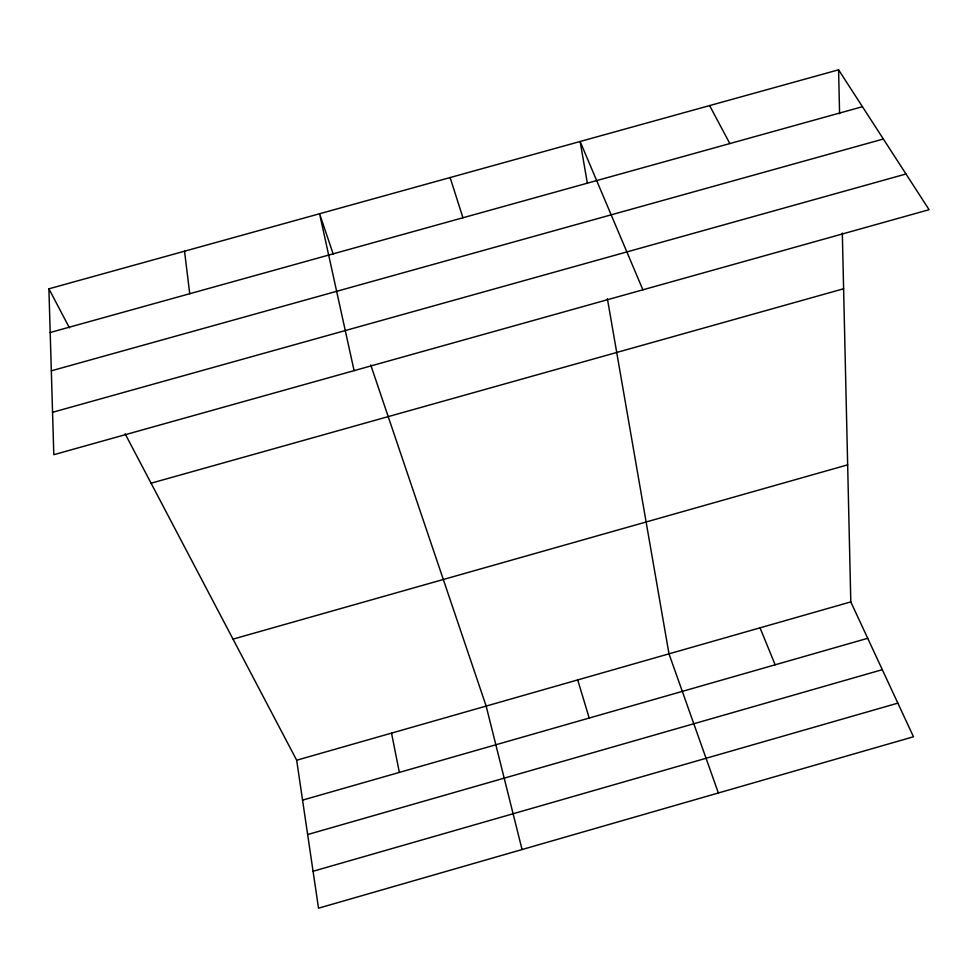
<?xml version="1.0" encoding="UTF-8"?>
<svg xmlns="http://www.w3.org/2000/svg" width="978" height="978" viewBox="0 0 978 978"><rect width="100%" height="100%" fill="white"/><g stroke="black" fill="none" stroke-linecap="round" stroke-linejoin="round"><path stroke-width="1.47" d="M307.642 834.552L882.303 669.673M313.07 871.264L897.865 703.133M125.098 433.78L296.664 760.224L850.799 601.898L842.327 233.057M302.557 800.126L867.718 638.292M233.021 639.123L847.657 464.843M151.077 483.205L843.611 288.767M50.196 332.508L862.449 106.7M51.333 370.809L883.354 139.01M52.555 412.3L905.995 173.986M48.9 288.816L838.574 69.817L929.1 209.695L53.814 454.697L48.9 288.816L69.401 327.813M709.612 105.587L729.832 143.57M850.799 601.898L913.489 736.764L318.522 908.183L296.664 760.224M642.888 289.806L580.125 141.492L587.399 183.436M760.028 627.827L775.151 664.795M718.378 792.987L668.989 653.842L607.387 298.669M333.217 254.084L319.574 213.754L354.097 370.65M370.711 364.904L486.152 706.079L522.056 849.54M450.112 177.544L462.949 217.764M577.705 679.918L589.208 718.048M391.542 733.109L399.342 772.412M184.524 251.199L189.732 293.718M838.574 69.817L839.589 113.717"/></g></svg>
